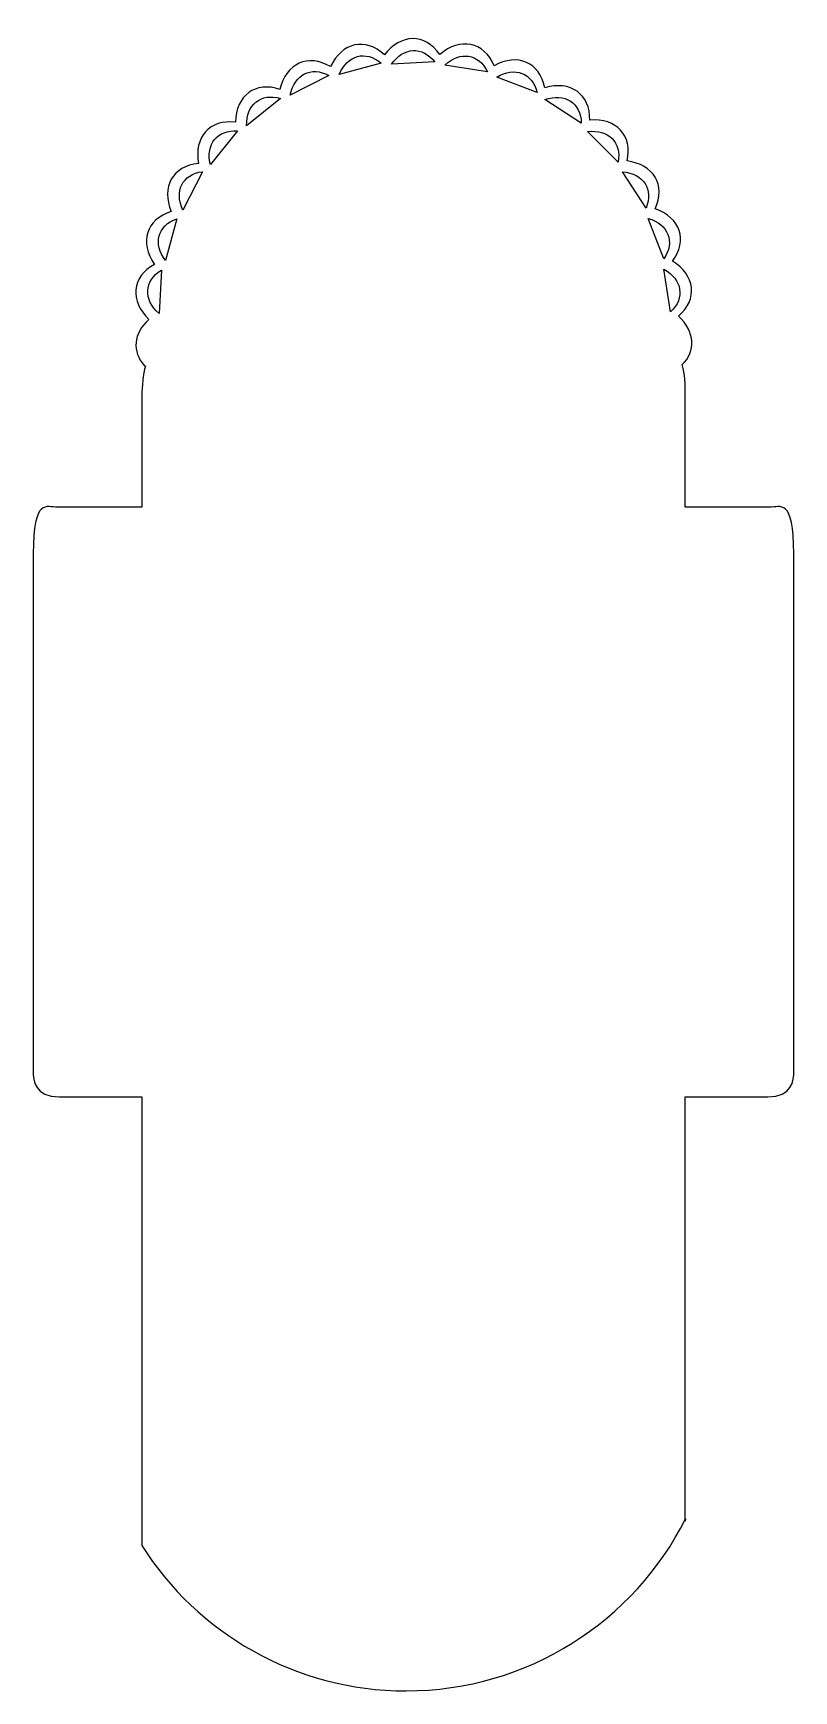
# Model space of a CAD drawing. Header units: centimetres. Extents: x -4.5 to 4.8, y -9.8 to 10.4.
import ezdxf

# ---------------------------------------------------------------- set-up
doc = ezdxf.new("R2010")
doc.units = ezdxf.units.CM
doc.header["$MEASUREMENT"] = 0
doc.layers.add('Camada 1', color=7, linetype='Continuous')

msp = doc.modelspace()

# ---------------------------------------------------------------- linework, layer by layer
at = {"layer": 'Camada 1'}
for points, knots in [([(3.43202, -7.73405), (2.80461, -8.97698), (1.5163, -9.82934), (0.02884, -9.82934), (0.02884, -9.82934), (-1.32511, -9.82934), (-2.51412, -9.12303), (-3.18982, -8.05877), (-3.18982, -8.05877), (-3.18982, -8.05877), (-3.18878, -8.05877), (-3.18878, -8.05877), (-3.18878, -8.05877), (-3.18878, -8.05877), (-3.18878, -2.58957), (-3.18878, -2.58957), (-3.18878, -2.58957), (-3.18878, -2.58957), (-3.90276, -2.58957), (-4.19682, -2.58957), (-4.19682, -2.58957), (-4.49082, -2.58957), (-4.51181, -2.40058), (-4.51181, -2.27458), (-4.51181, -2.27458), (-4.51181, -2.27458), (-4.51181, 3.3326), (-4.51181, 4.02565), (-4.51181, 4.02565), (-4.51181, 4.71857), (-4.34383, 4.59268), (-4.2178, 4.59268), (-4.2178, 4.59268), (-4.09178, 4.59268), (-3.18878, 4.59268), (-3.18878, 4.59268), (-3.18878, 4.59268), (-3.18878, 4.59268), (-3.18878, 5.18069), (-3.18878, 5.93668), (-3.18878, 5.93668), (-3.18878, 6.08127), (-3.17269, 6.20748), (-3.14539, 6.31697), (-3.14539, 6.31697), (-3.14539, 6.31697), (-3.1591, 6.31999), (-3.1591, 6.31999), (-3.1591, 6.31999), (-3.30949, 6.48909), (-3.29584, 6.71459), (-3.10153, 6.88197), (-3.10153, 6.88197), (-3.3395, 7.1048), (-3.31259, 7.40061), (-3.03512, 7.55274), (-3.03512, 7.55274), (-3.22162, 7.82015), (-3.13378, 8.10384), (-2.83078, 8.19504), (-2.83078, 8.19504), (-2.95759, 8.49534), (-2.81268, 8.75466), (-2.49733, 8.78083), (-2.49733, 8.78083), (-2.55885, 9.10095), (-2.36329, 9.32439), (-2.04942, 9.28441), (-2.04942, 9.28441), (-2.04307, 9.61038), (-1.80534, 9.78828), (-1.50657, 9.68393), (-1.50657, 9.68393), (-1.43259, 10.00146), (-1.16301, 10.12605), (-0.89247, 9.96182), (-0.89247, 9.96182), (-0.75412, 10.25707), (-0.46448, 10.32284), (-0.23405, 10.10599), (-0.23405, 10.10599), (-0.03744, 10.36605), (0.25966, 10.37018), (0.43998, 10.11012), (0.43998, 10.11012), (0.68647, 10.32351), (0.97788, 10.26588), (1.10006, 9.97397), (1.10006, 9.97397), (1.38555, 10.1314), (1.65857, 10.0145), (1.71744, 9.70359), (1.71744, 9.70359), (2.02946, 9.79826), (2.27214, 9.62718), (2.26521, 9.31079), (2.26521, 9.31079), (2.59007, 9.33857), (2.79176, 9.12063), (2.71918, 8.81271), (2.71918, 8.81271), (3.04269, 8.77228), (3.19487, 8.51722), (3.05983, 8.23105), (3.05983, 8.23105), (3.36781, 8.12429), (3.46358, 7.84312), (3.27203, 7.59126), (3.27203, 7.59126), (3.55109, 7.42283), (3.58638, 7.12792), (3.34656, 6.92141), (3.34656, 6.92141), (3.54786, 6.733), (3.5596, 6.49239), (3.39061, 6.33062), (3.39061, 6.33062), (3.39061, 6.33062), (3.39061, 6.33062), (3.39061, 6.33062), (3.39061, 6.33062), (3.42741, 6.20849), (3.42715, 6.10715), (3.42715, 5.93663), (3.42715, 5.93663), (3.42715, 5.18064), (3.42715, 4.59263), (3.42715, 4.59263), (3.42715, 4.59263), (3.42715, 4.59263), (4.33015, 4.59263), (4.45606, 4.59263), (4.45606, 4.59263), (4.58221, 4.59263), (4.75004, 4.71852), (4.75004, 4.0256), (4.75004, 4.0256), (4.75004, 3.33242), (4.75004, -2.27463), (4.75004, -2.27463), (4.75004, -2.27463), (4.75004, -2.40065), (4.72906, -2.58962), (4.43508, -2.58962), (4.43508, -2.58962), (4.14108, -2.58962), (3.42715, -2.58962), (3.42715, -2.58962), (3.42715, -2.58962), (3.42715, -2.58962), (3.42715, -7.76328), (3.42715, -7.76328), (3.42715, -7.76328), (3.42715, -7.76328), (3.43202, -7.73405), (3.43202, -7.73405)], [0, 0, 0, 0, 0.025, 0.025, 0.025, 0.025, 0.05, 0.05, 0.05, 0.05, 0.075, 0.075, 0.075, 0.075, 0.1, 0.1, 0.1, 0.1, 0.125, 0.125, 0.125, 0.125, 0.15, 0.15, 0.15, 0.15, 0.175, 0.175, 0.175, 0.175, 0.2, 0.2, 0.2, 0.2, 0.225, 0.225, 0.225, 0.225, 0.25, 0.25, 0.25, 0.25, 0.275, 0.275, 0.275, 0.275, 0.3, 0.3, 0.3, 0.3, 0.325, 0.325, 0.325, 0.325, 0.35, 0.35, 0.35, 0.35, 0.375, 0.375, 0.375, 0.375, 0.4, 0.4, 0.4, 0.4, 0.425, 0.425, 0.425, 0.425, 0.45, 0.45, 0.45, 0.45, 0.475, 0.475, 0.475, 0.475, 0.5, 0.5, 0.5, 0.5, 0.525, 0.525, 0.525, 0.525, 0.55, 0.55, 0.55, 0.55, 0.575, 0.575, 0.575, 0.575, 0.6, 0.6, 0.6, 0.6, 0.625, 0.625, 0.625, 0.625, 0.65, 0.65, 0.65, 0.65, 0.675, 0.675, 0.675, 0.675, 0.7, 0.7, 0.7, 0.7, 0.725, 0.725, 0.725, 0.725, 0.75, 0.75, 0.75, 0.75, 0.775, 0.775, 0.775, 0.775, 0.8, 0.8, 0.8, 0.8, 0.825, 0.825, 0.825, 0.825, 0.85, 0.85, 0.85, 0.85, 0.875, 0.875, 0.875, 0.875, 0.9, 0.9, 0.9, 0.9, 0.925, 0.925, 0.925, 0.925, 0.95, 0.95, 0.95, 0.95, 1, 1, 1, 1]), ([(-0.27469, 10.00407), (-0.46254, 10.16539), (-0.68651, 10.10361), (-0.7842, 9.86799), (-0.7842, 9.86799), (-0.7842, 9.86799), (-0.27469, 10.00407), (-0.27469, 10.00407)], [0, 0, 0, 0, 0.33333333, 0.33333333, 0.33333333, 0.33333333, 1, 1, 1, 1]), ([(0.37896, 10.01881), (0.22876, 10.21566), (-0.00315, 10.20185), (-0.14756, 9.99172), (-0.14756, 9.99172), (-0.14756, 9.99172), (0.37896, 10.01881), (0.37896, 10.01881)], [0, 0, 0, 0, 0.33333333, 0.33333333, 0.33333333, 0.33333333, 1, 1, 1, 1]), ([(1.02142, 9.89741), (0.9154, 10.12112), (0.68582, 10.15586), (0.50069, 9.98028), (0.50069, 9.98028), (0.50069, 9.98028), (1.02142, 9.89741), (1.02142, 9.89741)], [0, 0, 0, 0, 0.33333333, 0.33333333, 0.33333333, 0.33333333, 1, 1, 1, 1]), ([(-0.91107, 9.85368), (-1.12829, 9.97243), (-1.33454, 9.86545), (-1.38108, 9.61466), (-1.38108, 9.61466), (-1.38108, 9.61466), (-0.91107, 9.85368), (-0.91107, 9.85368)], [0, 0, 0, 0, 0.33333333, 0.33333333, 0.33333333, 0.33333333, 1, 1, 1, 1]), ([(1.62462, 9.64508), (1.5676, 9.88596), (1.35011, 9.96766), (1.13252, 9.83447), (1.13252, 9.83447), (1.13252, 9.83447), (1.62462, 9.64508), (1.62462, 9.64508)], [0, 0, 0, 0, 0.33333333, 0.33333333, 0.33333333, 0.33333333, 1, 1, 1, 1]), ([(-1.50222, 9.57428), (-1.73939, 9.64524), (-1.91891, 9.49768), (-1.91232, 9.24276), (-1.91232, 9.24276), (-1.91232, 9.24276), (-1.50222, 9.57428), (-1.50222, 9.57428)], [0, 0, 0, 0, 0.33333333, 0.33333333, 0.33333333, 0.33333333, 1, 1, 1, 1]), ([(2.16225, 9.27276), (2.15646, 9.52028), (1.96058, 9.64543), (1.72013, 9.56042), (1.72013, 9.56042), (1.72013, 9.56042), (2.16225, 9.27276), (2.16225, 9.27276)], [0, 0, 0, 0, 0.33333333, 0.33333333, 0.33333333, 0.33333333, 1, 1, 1, 1]), ([(-2.02242, 9.17801), (-2.26914, 9.1982), (-2.41406, 9.01656), (-2.35455, 8.76854), (-2.35455, 8.76854), (-2.35455, 8.76854), (-2.02242, 9.17801), (-2.02242, 9.17801)], [0, 0, 0, 0, 0.33333333, 0.33333333, 0.33333333, 0.33333333, 1, 1, 1, 1]), ([(2.61054, 8.79688), (2.65645, 9.04022), (2.49092, 9.20333), (2.23803, 9.17013), (2.23803, 9.17013), (2.23803, 9.17013), (2.61054, 8.79688), (2.61054, 8.79688)], [0, 0, 0, 0, 0.33333333, 0.33333333, 0.33333333, 0.33333333, 1, 1, 1, 1]), ([(-2.4488, 8.68234), (-2.69436, 8.65075), (-2.79834, 8.44294), (-2.68862, 8.2127), (-2.68862, 8.2127), (-2.68862, 8.2127), (-2.4488, 8.68234), (-2.4488, 8.68234)], [0, 0, 0, 0, 0.33333333, 0.33333333, 0.33333333, 0.33333333, 1, 1, 1, 1]), ([(2.95021, 8.23819), (3.04562, 8.46666), (2.91775, 8.66062), (2.66351, 8.68068), (2.66351, 8.68068), (2.66351, 8.68068), (2.95021, 8.23819), (2.95021, 8.23819)], [0, 0, 0, 0, 0.33333333, 0.33333333, 0.33333333, 0.33333333, 1, 1, 1, 1]), ([(-2.76278, 8.10883), (-2.99643, 8.02686), (-3.05499, 7.80199), (-2.89973, 7.59956), (-2.89973, 7.59956), (-2.89973, 7.59956), (-2.76278, 8.10883), (-2.76278, 8.10883)], [0, 0, 0, 0, 0.33333333, 0.33333333, 0.33333333, 0.33333333, 1, 1, 1, 1]), ([(3.16635, 7.62105), (3.30716, 7.8247), (3.22226, 8.04102), (2.97786, 8.11352), (2.97786, 8.11352), (2.97786, 8.11352), (3.16635, 7.62105), (3.16635, 7.62105)], [0, 0, 0, 0, 0.33333333, 0.33333333, 0.33333333, 0.33333333, 1, 1, 1, 1]), ([(-2.95077, 7.48256), (-3.1622, 7.35381), (-3.1727, 7.12164), (-2.97879, 6.95596), (-2.97879, 6.95596), (-2.97879, 6.95596), (-2.95077, 7.48256), (-2.95077, 7.48256)], [0, 0, 0, 0, 0.33333333, 0.33333333, 0.33333333, 0.33333333, 1, 1, 1, 1]), ([(3.24943, 6.9725), (3.42951, 7.14239), (3.39148, 7.3716), (3.16746, 7.49339), (3.16746, 7.49339), (3.16746, 7.49339), (3.24943, 6.9725), (3.24943, 6.9725)], [0, 0, 0, 0, 0.33333333, 0.33333333, 0.33333333, 0.33333333, 1, 1, 1, 1])]:
    msp.add_open_spline(points, degree=3, knots=knots, dxfattribs=at)

doc.saveas('drawing.dxf')
